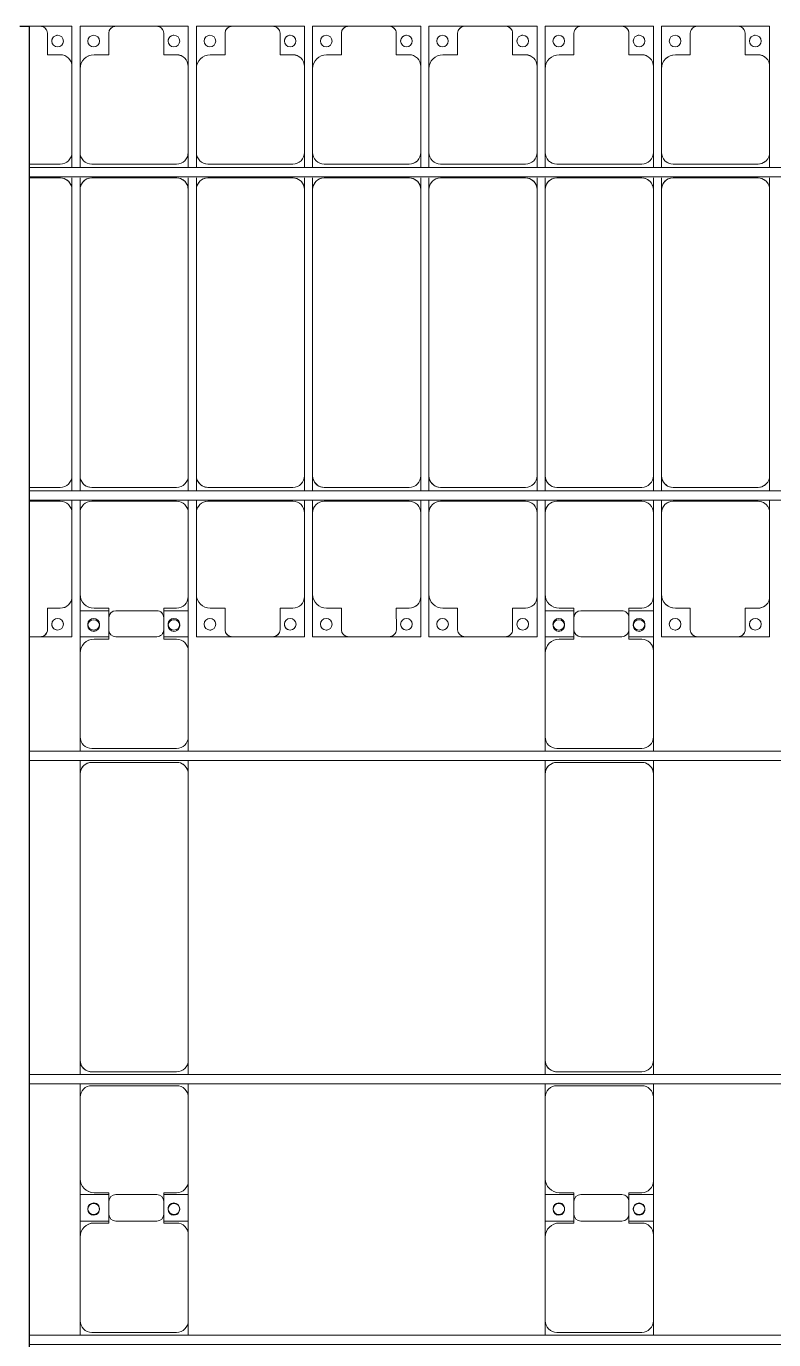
# Model space of a CAD drawing. Header units: millimetres. Extents: x -496478 to -186190, y -204059 to -87354.
# Drawn here: x -451205 to -447992, y -115994 to -110347 of the extents above; entities that cross this region are included whole.
import ezdxf

# ---------------------------------------------------------------- set-up
doc = ezdxf.new("R2010")
doc.units = ezdxf.units.MM
for name, color, linetype, lineweight in [('A-DETL-MBND', 5, 'Continuous', 9), ('A-GENM', 13, 'Continuous', 9), ('S-BEAM', 12, 'Continuous', 9)]:
    doc.layers.add(name, color=color, linetype=linetype, lineweight=lineweight)

# ---------------------------------------------------------------- blocks, each defined once
blk = doc.blocks.new('Dầm C52 - Dầm C52-24915-BỐ TRÍ KHUNG KẾT CẤU BÈ PIN 01')
at = {"layer": 'S-BEAM', "color": 1}
for p, q in [((67450.1, 20), (73410.1, 20)), ((73410.1, -20), (67450.1, -20))]:
    blk.add_line(p, q, dxfattribs=at)
blk = doc.blocks.new('Dai phao do pin - DẢI PHAO ĐỠ PIN-V100-BỐ TRÍ KHUNG KẾT CẤU BÈ PIN 01')
at = {"layer": 'A-DETL-MBND', "color": 8}
for p, q in [((65968, 241.6), (66029.7, 241.6)), ((66389.7, 241.6), (66029.7, 241.6)), ((66389.7, 241.6), (66572.2, 241.6)), ((66457.8, 241.6), (66640.3, 241.6)), ((66457.8, 118.2), (66457.8, 241.6)), ((66572.2, 241.6), (66572.2, 118.2)), ((66990.3, 241.6), (66640.3, 241.6)), ((66990.3, 241.6), (67048, 241.6)), ((67088, 241.6), (67149.7, 241.6)), ((68380.3, 241.6), (67149.7, 241.6)), ((68380.3, 241.6), (68438, 241.6)), ((68478, 241.6), (68539.7, 241.6)), ((68899.7, 241.6), (68539.7, 241.6)), ((68899.7, 241.6), (69082.2, 241.6)), ((69082.2, 241.6), (69082.2, 118.2)), ((65979.7, 191.6), (65979.7, -173.4)), ((66449.7, 118.2), (66449.7, 181.6)), ((66580.3, 181.6), (66580.3, 118.2)), ((67040.3, -173.4), (67040.3, 191.6)), ((67099.7, 191.6), (67099.7, -173.4)), ((68430.3, -173.4), (68430.3, 191.6)), ((68489.7, 191.6), (68489.7, -173.4)), ((68959.7, 118.2), (68959.7, 181.6)), ((66542.2, 118.2), (66449.7, 118.2)), ((66580.3, 118.2), (66487.8, 118.2)), ((69052.2, 118.2), (68959.7, 118.2)), ((66457.8, 88.2), (66457.8, -88.2)), ((66572.2, -88.2), (66572.2, 88.2)), ((69082.2, -88.2), (69082.2, 88.2)), ((66449.7, -173.4), (66449.7, -118.2)), ((66449.7, -118.2), (66542.2, -118.2)), ((66457.8, -223.4), (66457.8, -118.2)), ((66487.8, -118.2), (66580.3, -118.2)), ((66572.2, -118.2), (66572.2, -223.4)), ((66580.3, -118.2), (66580.3, -173.4)), ((68959.7, -173.4), (68959.7, -118.2)), ((68959.7, -118.2), (69052.2, -118.2)), ((69082.2, -118.2), (69082.2, -223.4)), ((66029.7, -223.4), (65968, -223.4)), ((66029.7, -223.4), (66399.7, -223.4)), ((66572.2, -223.4), (66399.7, -223.4)), ((66630.3, -223.4), (66457.8, -223.4)), ((66630.3, -223.4), (66990.3, -223.4)), ((67048, -223.4), (66990.3, -223.4)), ((67149.7, -223.4), (67088, -223.4)), ((67149.7, -223.4), (68380.3, -223.4)), ((68438, -223.4), (68380.3, -223.4)), ((68539.7, -223.4), (68478, -223.4)), ((68539.7, -223.4), (68909.7, -223.4)), ((69082.2, -223.4), (68909.7, -223.4))]:
    blk.add_line(p, q, dxfattribs=at)
for centre, radius, start, end in [((66029.7, 191.6), 50, 90, 180), ((66029.7, 191.6), 50, 135, 180), ((66389.7, 181.6), 60, 0, 90), ((66640.3, 181.6), 60, 90, 180), ((66990.3, 191.6), 50, 0, 90), ((66990.3, 191.6), 50, 0, 45), ((67149.7, 191.6), 50, 90, 180), ((67149.7, 191.6), 50, 105, 150), ((68380.3, 191.6), 50, 0, 90), ((68380.3, 191.6), 50, 15, 90), ((68539.7, 191.6), 50, 90, 180), ((68539.7, 191.6), 50, 135, 180), ((68899.7, 181.6), 60, 0, 90), ((66389.7, 181.6), 60, 0, 45), ((66508.6, 183.2), 25, 0, 180), ((66508.6, 183.2), 25, 180, 0), ((66511.4, 183.2), 25, 0, 180), ((66511.4, 183.2), 25, 180, 0), ((66511.4, 183.2), 25, 180, 195), ((66640.3, 181.6), 60, 135, 180), ((67149.7, 191.6), 50, 165, 180), ((68899.7, 181.6), 60, 0, 45), ((69018.6, 183.2), 25, 0, 180), ((69018.6, 183.2), 25, 180, 360), ((66487.8, 88.2), 30, 90, 180), ((66542.2, 88.2), 30, 360, 90), ((69052.2, 88.2), 30, 0, 90), ((66487.8, -88.2), 30, 180, 270), ((66542.2, -88.2), 30, 270, 360), ((69052.2, -88.2), 30, 270, 0), ((66508.6, -161.8), 25, 0, 180), ((66508.6, -161.8), 25, 180, 0), ((66511.4, -161.8), 25, 0, 180), ((66511.4, -161.8), 25, 120, 180), ((66511.4, -161.8), 25, 180, 360), ((66511.4, -161.8), 25, 75, 105), ((66508.6, -161.8), 25, 75, 90), ((66508.6, -161.8), 25, 30, 45), ((66508.6, -161.8), 25, 0, 15), ((69018.6, -161.8), 25, 0, 180), ((69018.6, -161.8), 25, 180, 0), ((69018.6, -161.8), 25, 60, 90), ((69018.6, -161.8), 25, 30, 45), ((69018.6, -161.8), 25, 0, 15), ((66029.7, -173.4), 50, 180, 270), ((66029.7, -173.4), 50, 180, 225), ((66399.7, -173.4), 50, 270, 0), ((66399.7, -173.4), 50, 315, 0), ((66630.3, -173.4), 50, 180, 270), ((66630.3, -173.4), 50, 180, 225), ((66990.3, -173.4), 50, 270, 0), ((66990.3, -173.4), 50, 315, 360), ((67149.7, -173.4), 50, 180, 270), ((67149.7, -173.4), 50, 180, 270), ((68380.3, -173.4), 50, 270, 0), ((68380.3, -173.4), 50, 285, 0), ((68539.7, -173.4), 50, 180, 270), ((68539.7, -173.4), 50, 180, 225), ((68909.7, -173.4), 50, 270, 360), ((68909.7, -173.4), 50, 315, 360)]:
    blk.add_arc(centre, radius, start, end, dxfattribs=at)
blk = doc.blocks.new('Dai phao do pin - DẢI PHAO ĐỠ PIN-V101-BỐ TRÍ KHUNG KẾT CẤU BÈ PIN 01')
at = {"layer": 'A-DETL-MBND', "color": 8}
for p, q in [((65968, 241.6), (66029.7, 241.6)), ((66389.7, 241.6), (66029.7, 241.6)), ((66389.7, 241.6), (66572.2, 241.6)), ((66457.8, 241.6), (66640.3, 241.6)), ((66457.8, 118.2), (66457.8, 241.6)), ((66572.2, 241.6), (66572.2, 118.2)), ((66990.3, 241.6), (66640.3, 241.6)), ((66990.3, 241.6), (67048, 241.6)), ((67088, 241.6), (67149.7, 241.6)), ((68380.3, 241.6), (67149.7, 241.6)), ((68380.3, 241.6), (68438, 241.6)), ((68478, 241.6), (68539.7, 241.6)), ((68899.7, 241.6), (68539.7, 241.6)), ((68899.7, 241.6), (69082.2, 241.6)), ((69082.2, 241.6), (69082.2, 118.2)), ((65979.7, 191.6), (65979.7, -173.4)), ((66449.7, 118.2), (66449.7, 181.6)), ((66580.3, 181.6), (66580.3, 118.2)), ((67040.3, -173.4), (67040.3, 191.6)), ((67099.7, 191.6), (67099.7, -173.4)), ((68430.3, -173.4), (68430.3, 191.6)), ((68489.7, 191.6), (68489.7, -173.4)), ((68959.7, 118.2), (68959.7, 181.6)), ((66542.2, 118.2), (66449.7, 118.2)), ((66580.3, 118.2), (66487.8, 118.2)), ((69052.2, 118.2), (68959.7, 118.2)), ((66457.8, 88.2), (66457.8, -88.2)), ((66572.2, -88.2), (66572.2, 88.2)), ((69082.2, -88.2), (69082.2, 88.2)), ((66449.7, -173.4), (66449.7, -118.2)), ((66449.7, -118.2), (66542.2, -118.2)), ((66457.8, -223.4), (66457.8, -118.2)), ((66487.8, -118.2), (66580.3, -118.2)), ((66572.2, -118.2), (66572.2, -223.4)), ((66580.3, -118.2), (66580.3, -173.4)), ((68959.7, -173.4), (68959.7, -118.2)), ((68959.7, -118.2), (69052.2, -118.2)), ((69082.2, -118.2), (69082.2, -223.4)), ((66029.7, -223.4), (65968, -223.4)), ((66029.7, -223.4), (66399.7, -223.4)), ((66572.2, -223.4), (66399.7, -223.4)), ((66630.3, -223.4), (66457.8, -223.4)), ((66630.3, -223.4), (66990.3, -223.4)), ((67048, -223.4), (66990.3, -223.4)), ((67149.7, -223.4), (67088, -223.4)), ((67149.7, -223.4), (68380.3, -223.4)), ((68438, -223.4), (68380.3, -223.4)), ((68539.7, -223.4), (68478, -223.4)), ((68539.7, -223.4), (68909.7, -223.4)), ((69082.2, -223.4), (68909.7, -223.4))]:
    blk.add_line(p, q, dxfattribs=at)
for centre, radius, start, end in [((66029.7, 191.6), 50, 90, 180), ((66029.7, 191.6), 50, 135, 180), ((66389.7, 181.6), 60, 0, 90), ((66640.3, 181.6), 60, 90, 180), ((66990.3, 191.6), 50, 0, 90), ((66990.3, 191.6), 50, 0, 45), ((67149.7, 191.6), 50, 90, 180), ((67149.7, 191.6), 50, 105, 150), ((68380.3, 191.6), 50, 0, 90), ((68380.3, 191.6), 50, 15, 90), ((68539.7, 191.6), 50, 90, 180), ((68539.7, 191.6), 50, 135, 180), ((68899.7, 181.6), 60, 0, 90), ((66389.7, 181.6), 60, 0, 45), ((66508.6, 183.2), 25, 0, 180), ((66508.6, 183.2), 25, 180, 0), ((66511.4, 183.2), 25, 0, 180), ((66511.4, 183.2), 25, 180, 0), ((66511.4, 183.2), 25, 180, 195), ((66640.3, 181.6), 60, 135, 180), ((67149.7, 191.6), 50, 165, 180), ((68899.7, 181.6), 60, 0, 45), ((69018.6, 183.2), 25, 0, 180), ((69018.6, 183.2), 25, 180, 360), ((66487.8, 88.2), 30, 90, 180), ((66542.2, 88.2), 30, 360, 90), ((69052.2, 88.2), 30, 0, 90), ((66487.8, -88.2), 30, 180, 270), ((66542.2, -88.2), 30, 270, 360), ((69052.2, -88.2), 30, 270, 0), ((66508.6, -161.8), 25, 0, 180), ((66508.6, -161.8), 25, 180, 0), ((66511.4, -161.8), 25, 0, 180), ((66511.4, -161.8), 25, 120, 180), ((66511.4, -161.8), 25, 180, 360), ((66511.4, -161.8), 25, 75, 105), ((66508.6, -161.8), 25, 75, 90), ((66508.6, -161.8), 25, 30, 45), ((66508.6, -161.8), 25, 0, 15), ((69018.6, -161.8), 25, 0, 180), ((69018.6, -161.8), 25, 180, 0), ((69018.6, -161.8), 25, 60, 90), ((69018.6, -161.8), 25, 30, 45), ((69018.6, -161.8), 25, 0, 15), ((66029.7, -173.4), 50, 180, 270), ((66029.7, -173.4), 50, 180, 225), ((66399.7, -173.4), 50, 270, 0), ((66399.7, -173.4), 50, 315, 0), ((66630.3, -173.4), 50, 180, 270), ((66630.3, -173.4), 50, 180, 225), ((66990.3, -173.4), 50, 270, 0), ((66990.3, -173.4), 50, 315, 360), ((67149.7, -173.4), 50, 180, 270), ((67149.7, -173.4), 50, 180, 270), ((68380.3, -173.4), 50, 270, 0), ((68380.3, -173.4), 50, 285, 0), ((68539.7, -173.4), 50, 180, 270), ((68539.7, -173.4), 50, 180, 225), ((68909.7, -173.4), 50, 270, 360), ((68909.7, -173.4), 50, 315, 360)]:
    blk.add_arc(centre, radius, start, end, dxfattribs=at)
blk = doc.blocks.new('Dải phao đi lại kèm đỡ invester - DẢI PHAO ĐI LẠI-V120-BỐ TRÍ KHUNG KẾT CẤU BÈ PIN 01')
at = {"layer": 'A-DETL-MBND', "color": 8}
for p, q in [((13588.2, 1312.2), (13540, 1312.2)), ((13588.2, 1312.2), (13723.4, 1312.2)), ((13723.4, 1312.2), (13588.2, 1312.2)), ((13723.4, 1312.2), (13723.4, 1139.7)), ((13758.4, 1312.2), (13911.8, 1312.2)), ((13758.4, 1129.7), (13758.4, 1312.2)), ((13911.8, 1312.2), (13758.4, 1312.2)), ((14088.2, 1312.2), (13911.8, 1312.2)), ((14088.2, 1312.2), (14223.4, 1312.2)), ((14223.4, 1312.2), (14088.2, 1312.2)), ((14223.4, 1312.2), (14223.4, 1139.7)), ((14258.4, 1312.2), (14411.8, 1312.2)), ((14258.4, 1129.7), (14258.4, 1312.2)), ((14411.8, 1312.2), (14258.4, 1312.2)), ((14588.2, 1312.2), (14411.8, 1312.2)), ((14588.2, 1312.2), (14723.4, 1312.2)), ((14723.4, 1312.2), (14588.2, 1312.2)), ((14723.4, 1312.2), (14723.4, 1139.7)), ((14758.4, 1312.2), (14911.8, 1312.2)), ((14758.4, 1129.7), (14758.4, 1312.2)), ((14911.8, 1312.2), (14758.4, 1312.2)), ((15088.2, 1312.2), (14911.8, 1312.2)), ((15088.2, 1312.2), (15223.4, 1312.2)), ((15223.4, 1312.2), (15088.2, 1312.2)), ((15223.4, 1312.2), (15223.4, 1139.7)), ((15258.4, 1312.2), (15411.8, 1312.2)), ((15258.4, 1129.7), (15258.4, 1312.2)), ((15411.8, 1312.2), (15258.4, 1312.2)), ((15588.2, 1312.2), (15411.8, 1312.2)), ((15588.2, 1312.2), (15723.4, 1312.2)), ((15723.4, 1312.2), (15588.2, 1312.2)), ((15723.4, 1312.2), (15723.4, 1139.7)), ((15758.4, 1312.2), (15911.8, 1312.2)), ((15758.4, 1129.7), (15758.4, 1312.2)), ((15911.8, 1312.2), (15758.4, 1312.2)), ((16088.2, 1312.2), (15911.8, 1312.2)), ((16088.2, 1312.2), (16223.4, 1312.2)), ((16223.4, 1312.2), (16088.2, 1312.2)), ((16223.4, 1312.2), (16223.4, 1139.7)), ((16258.4, 1312.2), (16411.8, 1312.2)), ((16258.4, 1129.7), (16258.4, 1312.2)), ((16411.8, 1312.2), (16258.4, 1312.2)), ((16588.2, 1312.2), (16411.8, 1312.2)), ((16588.2, 1312.2), (16723.4, 1312.2)), ((16723.4, 1312.2), (16588.2, 1312.2)), ((16723.4, 1312.2), (16723.4, 1139.7)), ((13618.2, 1189.7), (13618.2, 1282.2)), ((13881.8, 1282.2), (13881.8, 1189.7)), ((14118.2, 1189.7), (14118.2, 1282.2)), ((14381.8, 1282.2), (14381.8, 1189.7)), ((14618.2, 1189.7), (14618.2, 1282.2)), ((14881.8, 1282.2), (14881.8, 1189.7)), ((15118.2, 1189.7), (15118.2, 1282.2)), ((15381.8, 1282.2), (15381.8, 1189.7)), ((15618.2, 1189.7), (15618.2, 1282.2)), ((15881.8, 1282.2), (15881.8, 1189.7)), ((16118.2, 1189.7), (16118.2, 1282.2)), ((16381.8, 1282.2), (16381.8, 1189.7)), ((16618.2, 1189.7), (16618.2, 1282.2)), ((13673.4, 1189.7), (13618.2, 1189.7)), ((13881.8, 1189.7), (13818.4, 1189.7)), ((14173.4, 1189.7), (14118.2, 1189.7)), ((14381.8, 1189.7), (14318.4, 1189.7)), ((14673.4, 1189.7), (14618.2, 1189.7)), ((14881.8, 1189.7), (14818.4, 1189.7)), ((15173.4, 1189.7), (15118.2, 1189.7)), ((15381.8, 1189.7), (15318.4, 1189.7)), ((15673.4, 1189.7), (15618.2, 1189.7)), ((15881.8, 1189.7), (15818.4, 1189.7)), ((16173.4, 1189.7), (16118.2, 1189.7)), ((16381.8, 1189.7), (16318.4, 1189.7)), ((16673.4, 1189.7), (16618.2, 1189.7)), ((13723.4, 769.7), (13723.4, 1139.7)), ((13758.4, 1129.7), (13758.4, 769.7)), ((14223.4, 769.7), (14223.4, 1139.7)), ((14258.4, 1129.7), (14258.4, 769.7)), ((14723.4, 769.7), (14723.4, 1139.7)), ((14758.4, 1129.7), (14758.4, 769.7)), ((15223.4, 769.7), (15223.4, 1139.7)), ((15258.4, 1129.7), (15258.4, 769.7)), ((15723.4, 769.7), (15723.4, 1139.7)), ((15758.4, 1129.7), (15758.4, 769.7)), ((16223.4, 769.7), (16223.4, 1139.7)), ((16258.4, 1129.7), (16258.4, 769.7)), ((16723.4, 769.7), (16723.4, 1139.7)), ((13723.4, 769.7), (13723.4, 705.3)), ((13758.4, 705.3), (13758.4, 769.7)), ((14223.4, 769.7), (14223.4, 705.3)), ((14258.4, 705.3), (14258.4, 769.7)), ((14723.4, 769.7), (14723.4, 705.3)), ((14758.4, 705.3), (14758.4, 769.7)), ((15223.4, 769.7), (15223.4, 705.3)), ((15258.4, 705.3), (15258.4, 769.7)), ((15723.4, 769.7), (15723.4, 705.3)), ((15758.4, 705.3), (15758.4, 769.7)), ((16223.4, 769.7), (16223.4, 705.3)), ((16258.4, 705.3), (16258.4, 769.7)), ((16723.4, 769.7), (16723.4, 705.3)), ((13540, 719.7), (13673.4, 719.7)), ((13808.4, 719.7), (14173.4, 719.7)), ((14308.4, 719.7), (14673.4, 719.7)), ((14808.4, 719.7), (15173.4, 719.7)), ((15308.4, 719.7), (15673.4, 719.7)), ((15808.4, 719.7), (16173.4, 719.7)), ((16308.4, 719.7), (16673.4, 719.7)), ((13673.4, 660.3), (13540, 660.3)), ((13723.4, 660.2), (13723.4, 610.3)), ((13758.4, 610.3), (13758.4, 660.2)), ((14173.4, 660.3), (13808.4, 660.3)), ((14223.4, 660.2), (14223.4, 610.3)), ((14258.4, 610.3), (14258.4, 660.2)), ((14673.4, 660.3), (14308.4, 660.3)), ((14723.4, 660.2), (14723.4, 610.3)), ((14758.4, 610.3), (14758.4, 660.2)), ((15173.4, 660.3), (14808.4, 660.3)), ((15223.4, 660.2), (15223.4, 610.3)), ((15258.4, 610.3), (15258.4, 660.2)), ((15673.4, 660.3), (15308.4, 660.3)), ((15723.4, 660.2), (15723.4, 610.3)), ((15758.4, 610.3), (15758.4, 660.2)), ((16173.4, 660.3), (15808.4, 660.3)), ((16223.4, 660.2), (16223.4, 610.3)), ((16258.4, 610.3), (16258.4, 660.2)), ((16673.4, 660.3), (16308.4, 660.3)), ((16723.4, 660.2), (16723.4, 610.3)), ((13723.4, -620.3), (13723.4, 610.3)), ((13758.4, 610.3), (13758.4, -620.3)), ((14223.4, -620.3), (14223.4, 610.3)), ((14258.4, 610.3), (14258.4, -620.3)), ((14723.4, -620.3), (14723.4, 610.3)), ((14758.4, 610.3), (14758.4, -620.3)), ((15223.4, -620.3), (15223.4, 610.3)), ((15258.4, 610.3), (15258.4, -620.3)), ((15723.4, -620.3), (15723.4, 610.3)), ((15758.4, 610.3), (15758.4, -620.3)), ((16223.4, -620.3), (16223.4, 610.3)), ((16258.4, 610.3), (16258.4, -620.3)), ((16723.4, -620.3), (16723.4, 610.3)), ((13723.4, -620.3), (13723.4, -684.7)), ((13758.4, -684.7), (13758.4, -620.3)), ((14223.4, -620.3), (14223.4, -684.7)), ((14258.4, -684.7), (14258.4, -620.3)), ((14723.4, -620.3), (14723.4, -684.7)), ((14758.4, -684.7), (14758.4, -620.3)), ((15223.4, -620.3), (15223.4, -684.7)), ((15258.4, -684.7), (15258.4, -620.3)), ((15723.4, -620.3), (15723.4, -684.7)), ((15758.4, -684.7), (15758.4, -620.3)), ((16223.4, -620.3), (16223.4, -684.7)), ((16258.4, -684.7), (16258.4, -620.3)), ((16723.4, -620.3), (16723.4, -684.7)), ((13540, -670.3), (13673.4, -670.3)), ((13808.4, -670.3), (14173.4, -670.3)), ((14308.4, -670.3), (14673.4, -670.3)), ((14808.4, -670.3), (15173.4, -670.3)), ((15308.4, -670.3), (15673.4, -670.3)), ((15808.4, -670.3), (16173.4, -670.3)), ((16308.4, -670.3), (16673.4, -670.3)), ((13673.4, -729.7), (13540, -729.7)), ((13723.4, -724.7), (13723.4, -779.7)), ((13758.4, -779.7), (13758.4, -724.7)), ((14173.4, -729.7), (13808.4, -729.7)), ((14223.4, -724.7), (14223.4, -779.7)), ((14258.4, -779.7), (14258.4, -724.7)), ((14673.4, -729.7), (14308.4, -729.7)), ((14723.4, -724.7), (14723.4, -779.7)), ((14758.4, -779.7), (14758.4, -724.7)), ((15173.4, -729.7), (14808.4, -729.7)), ((15223.4, -724.7), (15223.4, -779.7)), ((15258.4, -779.7), (15258.4, -724.7)), ((15673.4, -729.7), (15308.4, -729.7)), ((15723.4, -724.7), (15723.4, -779.7)), ((15758.4, -779.7), (15758.4, -724.7)), ((16173.4, -729.7), (15808.4, -729.7)), ((16223.4, -724.7), (16223.4, -779.7)), ((16258.4, -779.7), (16258.4, -724.7)), ((16673.4, -729.7), (16308.4, -729.7)), ((16723.4, -724.7), (16723.4, -779.7)), ((13723.4, -1139.7), (13723.4, -779.7)), ((13758.4, -779.7), (13758.4, -1129.7)), ((14223.4, -1139.7), (14223.4, -779.7)), ((14258.4, -779.7), (14258.4, -1129.7)), ((14723.4, -1139.7), (14723.4, -779.7)), ((14758.4, -779.7), (14758.4, -1129.7)), ((15223.4, -1139.7), (15223.4, -779.7)), ((15258.4, -779.7), (15258.4, -1129.7)), ((15723.4, -1139.7), (15723.4, -779.7)), ((15758.4, -779.7), (15758.4, -1129.7)), ((16223.4, -1139.7), (16223.4, -779.7)), ((16258.4, -779.7), (16258.4, -1129.7)), ((16723.4, -1139.7), (16723.4, -779.7)), ((13723.4, -1139.7), (13723.4, -1312.2)), ((13758.4, -1312.2), (13758.4, -1129.7)), ((14223.4, -1139.7), (14223.4, -1312.2)), ((14258.4, -1312.2), (14258.4, -1129.7)), ((14723.4, -1139.7), (14723.4, -1312.2)), ((14758.4, -1312.2), (14758.4, -1129.7)), ((15223.4, -1139.7), (15223.4, -1312.2)), ((15258.4, -1312.2), (15258.4, -1129.7)), ((15723.4, -1139.7), (15723.4, -1312.2)), ((15758.4, -1312.2), (15758.4, -1129.7)), ((16223.4, -1139.7), (16223.4, -1312.2)), ((16258.4, -1312.2), (16258.4, -1129.7)), ((16723.4, -1139.7), (16723.4, -1312.2)), ((13618.2, -1282.2), (13618.2, -1189.7)), ((13618.2, -1189.7), (13673.4, -1189.7)), ((13818.4, -1189.7), (13881.8, -1189.7)), ((13881.8, -1189.7), (13881.8, -1282.2)), ((14118.2, -1282.2), (14118.2, -1189.7)), ((14118.2, -1189.7), (14173.4, -1189.7)), ((14318.4, -1189.7), (14381.8, -1189.7)), ((14381.8, -1189.7), (14381.8, -1282.2)), ((14618.2, -1282.2), (14618.2, -1189.7)), ((14618.2, -1189.7), (14673.4, -1189.7)), ((14818.4, -1189.7), (14881.8, -1189.7)), ((14881.8, -1189.7), (14881.8, -1282.2)), ((15118.2, -1282.2), (15118.2, -1189.7)), ((15118.2, -1189.7), (15173.4, -1189.7)), ((15318.4, -1189.7), (15381.8, -1189.7)), ((15381.8, -1189.7), (15381.8, -1282.2)), ((15618.2, -1282.2), (15618.2, -1189.7)), ((15618.2, -1189.7), (15673.4, -1189.7)), ((15818.4, -1189.7), (15881.8, -1189.7)), ((15881.8, -1189.7), (15881.8, -1282.2)), ((16118.2, -1282.2), (16118.2, -1189.7)), ((16118.2, -1189.7), (16173.4, -1189.7)), ((16318.4, -1189.7), (16381.8, -1189.7)), ((16381.8, -1189.7), (16381.8, -1282.2)), ((16618.2, -1282.2), (16618.2, -1189.7)), ((16618.2, -1189.7), (16673.4, -1189.7)), ((13540, -1312.2), (13588.2, -1312.2)), ((13723.4, -1312.2), (13588.2, -1312.2)), ((13588.2, -1312.2), (13723.4, -1312.2)), ((13881.8, -1312.2), (13758.4, -1312.2)), ((13911.8, -1312.2), (14088.2, -1312.2)), ((14223.4, -1312.2), (14118.2, -1312.2)), ((14411.8, -1312.2), (14258.4, -1312.2)), ((14258.4, -1312.2), (14411.8, -1312.2)), ((14411.8, -1312.2), (14588.2, -1312.2)), ((14723.4, -1312.2), (14588.2, -1312.2)), ((14588.2, -1312.2), (14723.4, -1312.2)), ((14911.8, -1312.2), (14758.4, -1312.2)), ((14758.4, -1312.2), (14911.8, -1312.2)), ((14911.8, -1312.2), (15088.2, -1312.2)), ((15223.4, -1312.2), (15088.2, -1312.2)), ((15088.2, -1312.2), (15223.4, -1312.2)), ((15411.8, -1312.2), (15258.4, -1312.2)), ((15258.4, -1312.2), (15411.8, -1312.2)), ((15411.8, -1312.2), (15588.2, -1312.2)), ((15723.4, -1312.2), (15588.2, -1312.2)), ((15588.2, -1312.2), (15723.4, -1312.2)), ((15881.8, -1312.2), (15758.4, -1312.2)), ((15911.8, -1312.2), (16088.2, -1312.2)), ((16223.4, -1312.2), (16118.2, -1312.2)), ((16411.8, -1312.2), (16258.4, -1312.2)), ((16258.4, -1312.2), (16411.8, -1312.2)), ((16411.8, -1312.2), (16588.2, -1312.2)), ((16723.4, -1312.2), (16588.2, -1312.2)), ((16588.2, -1312.2), (16723.4, -1312.2))]:
    blk.add_line(p, q, dxfattribs=at)
for centre, radius, start, end in [((13588.2, 1282.2), 30, 0, 90), ((13588.2, 1282.2), 30, 75, 90), ((13588.2, 1282.2), 30, 15, 90), ((13588.2, 1282.2), 30, 75, 90), ((13911.8, 1282.2), 30, 90, 180), ((13911.8, 1282.2), 30, 90, 165), ((13911.8, 1282.2), 30, 90, 105), ((13911.8, 1282.2), 30, 90, 105), ((14088.2, 1282.2), 30, 0, 90), ((14088.2, 1282.2), 30, 75, 90), ((14088.2, 1282.2), 30, 15, 90), ((14088.2, 1282.2), 30, 75, 90), ((14411.8, 1282.2), 30, 90, 180), ((14411.8, 1282.2), 30, 90, 165), ((14411.8, 1282.2), 30, 90, 105), ((14411.8, 1282.2), 30, 90, 105), ((14588.2, 1282.2), 30, 0, 90), ((14588.2, 1282.2), 30, 75, 90), ((14588.2, 1282.2), 30, 15, 90), ((14588.2, 1282.2), 30, 75, 90), ((14911.8, 1282.2), 30, 90, 180), ((14911.8, 1282.2), 30, 90, 165), ((14911.8, 1282.2), 30, 90, 105), ((14911.8, 1282.2), 30, 90, 105), ((15088.2, 1282.2), 30, 360, 90), ((15088.2, 1282.2), 30, 75, 90), ((15088.2, 1282.2), 30, 15, 90), ((15088.2, 1282.2), 30, 75, 90), ((15411.8, 1282.2), 30, 90, 180), ((15411.8, 1282.2), 30, 90, 165), ((15411.8, 1282.2), 30, 90, 105), ((15411.8, 1282.2), 30, 90, 105), ((15588.2, 1282.2), 30, 360, 90), ((15588.2, 1282.2), 30, 75, 90), ((15588.2, 1282.2), 30, 15, 90), ((15588.2, 1282.2), 30, 75, 90), ((15911.8, 1282.2), 30, 90, 180), ((15911.8, 1282.2), 30, 90, 165), ((15911.8, 1282.2), 30, 90, 105), ((15911.8, 1282.2), 30, 90, 105), ((16088.2, 1282.2), 30, 360, 90), ((16088.2, 1282.2), 30, 75, 90), ((16088.2, 1282.2), 30, 15, 90), ((16088.2, 1282.2), 30, 75, 90), ((16411.8, 1282.2), 30, 90, 180), ((16411.8, 1282.2), 30, 90, 165), ((16411.8, 1282.2), 30, 90, 105), ((16411.8, 1282.2), 30, 90, 105), ((16588.2, 1282.2), 30, 0, 90), ((16588.2, 1282.2), 30, 75, 90), ((16588.2, 1282.2), 30, 15, 90), ((16588.2, 1282.2), 30, 75, 90), ((13661.8, 1248.6), 25, 90, 270), ((13661.8, 1248.6), 25, 150, 180), ((13661.8, 1248.6), 25, 120, 135), ((13661.8, 1248.6), 25, 90, 105), ((13661.8, 1248.6), 25, 270, 90), ((13816.8, 1248.6), 25, 90, 270), ((13816.8, 1248.6), 25, 270, 90), ((14161.8, 1248.6), 25, 90, 270), ((14161.8, 1248.6), 25, 150, 180), ((14161.8, 1248.6), 25, 120, 135), ((14161.8, 1248.6), 25, 90, 105), ((14161.8, 1248.6), 25, 270, 90), ((14316.8, 1248.6), 25, 90, 270), ((14316.8, 1248.6), 25, 270, 90), ((14661.8, 1248.6), 25, 90, 270), ((14661.8, 1248.6), 25, 150, 180), ((14661.8, 1248.6), 25, 120, 135), ((14661.8, 1248.6), 25, 90, 105), ((14661.8, 1248.6), 25, 270, 90), ((14816.8, 1248.6), 25, 90, 270), ((14816.8, 1248.6), 25, 270, 90), ((15161.8, 1248.6), 25, 90, 270), ((15161.8, 1248.6), 25, 150, 180), ((15161.8, 1248.6), 25, 120, 135), ((15161.8, 1248.6), 25, 90, 105), ((15161.8, 1248.6), 25, 270, 90), ((15316.8, 1248.6), 25, 90, 270), ((15316.8, 1248.6), 25, 270, 90), ((15661.8, 1248.6), 25, 90, 270), ((15661.8, 1248.6), 25, 150, 180), ((15661.8, 1248.6), 25, 120, 135), ((15661.8, 1248.6), 25, 90, 105), ((15661.8, 1248.6), 25, 270, 90), ((15816.8, 1248.6), 25, 90, 270), ((15816.8, 1248.6), 25, 270, 90), ((16161.8, 1248.6), 25, 90, 270), ((16161.8, 1248.6), 25, 150, 180), ((16161.8, 1248.6), 25, 120, 135), ((16161.8, 1248.6), 25, 90, 105), ((16161.8, 1248.6), 25, 270, 90), ((16316.8, 1248.6), 25, 90, 270), ((16316.8, 1248.6), 25, 270, 90), ((16661.8, 1248.6), 25, 90, 270), ((16661.8, 1248.6), 25, 150, 180), ((16661.8, 1248.6), 25, 120, 135), ((16661.8, 1248.6), 25, 90, 105), ((16661.8, 1248.6), 25, 270, 90), ((13673.4, 1139.7), 50, 360, 90), ((13673.4, 1139.7), 50, 45, 90), ((13818.4, 1129.7), 60, 90, 180), ((13818.4, 1129.7), 60, 90, 135), ((14173.4, 1139.7), 50, 0, 90), ((14173.4, 1139.7), 50, 45, 90), ((14318.4, 1129.7), 60, 90, 180), ((14318.4, 1129.7), 60, 90, 135), ((14673.4, 1139.7), 50, 0, 90), ((14673.4, 1139.7), 50, 45, 90), ((14818.4, 1129.7), 60, 90, 180), ((14818.4, 1129.7), 60, 90, 135), ((15173.4, 1139.7), 50, 360, 90), ((15173.4, 1139.7), 50, 45, 90), ((15318.4, 1129.7), 60, 90, 180), ((15318.4, 1129.7), 60, 90, 135), ((15673.4, 1139.7), 50, 0, 90), ((15673.4, 1139.7), 50, 45, 90), ((15818.4, 1129.7), 60, 90, 180), ((15818.4, 1129.7), 60, 90, 135), ((16173.4, 1139.7), 50, 0, 90), ((16173.4, 1139.7), 50, 45, 90), ((16318.4, 1129.7), 60, 90, 180), ((16318.4, 1129.7), 60, 90, 135), ((16673.4, 1139.7), 50, 360, 90), ((16673.4, 1139.7), 50, 51.72, 90), ((13673.4, 769.7), 50, 270, 360), ((13673.4, 769.7), 50, 270, 315), ((13808.4, 769.7), 50, 180, 270), ((13808.4, 769.7), 50, 225, 270), ((14173.4, 769.7), 50, 270, 0), ((14173.4, 769.7), 50, 270, 315), ((14308.4, 769.7), 50, 180, 270), ((14308.4, 769.7), 50, 225, 270), ((14673.4, 769.7), 50, 270, 0), ((14673.4, 769.7), 50, 270, 315), ((14808.4, 769.7), 50, 180, 270), ((14808.4, 769.7), 50, 225, 270), ((15173.4, 769.7), 50, 270, 360), ((15173.4, 769.7), 50, 270, 315), ((15308.4, 769.7), 50, 180, 270), ((15308.4, 769.7), 50, 225, 270), ((15673.4, 769.7), 50, 270, 0), ((15673.4, 769.7), 50, 270, 315), ((15808.4, 769.7), 50, 180, 270), ((15808.4, 769.7), 50, 225, 270), ((16173.4, 769.7), 50, 270, 0), ((16173.4, 769.7), 50, 270, 315), ((16308.4, 769.7), 50, 180, 270), ((16308.4, 769.7), 50, 225, 270), ((16673.4, 769.7), 50, 270, 0), ((16673.4, 769.7), 50, 270, 308.2714), ((13673.4, 610.3), 50, 360, 90), ((13673.4, 610.3), 50, 15, 89.276), ((13808.4, 610.3), 50, 90, 180), ((13808.4, 610.3), 50, 105, 180), ((14173.4, 610.3), 50, 360, 90), ((14173.4, 610.3), 50, 15, 89.2177), ((14308.4, 610.3), 50, 90, 180), ((14308.4, 610.3), 50, 105.26, 180), ((14673.4, 610.3), 50, 360, 90), ((14673.4, 610.3), 50, 15, 89.1594), ((14808.4, 610.3), 50, 90, 180), ((14808.4, 610.3), 50, 105, 180), ((15173.4, 610.3), 50, 360, 90), ((15173.4, 610.3), 50, 15, 89.1011), ((15308.4, 610.3), 50, 90, 180), ((15308.4, 610.3), 50, 105, 180), ((15673.4, 610.3), 50, 0, 90), ((15673.4, 610.3), 50, 15, 89.0429), ((15808.4, 610.3), 50, 90, 180), ((15808.4, 610.3), 50, 105, 180), ((16173.4, 610.3), 50, 0, 90), ((16173.4, 610.3), 50, 15, 88.9846), ((16308.4, 610.3), 50, 90, 180), ((16308.4, 610.3), 50, 105, 180), ((16673.4, 610.3), 50, 360, 90), ((16673.4, 610.3), 50, 51.7302, 88.9263), ((16673.4, 610.3), 50, 15, 45), ((13673.4, -620.3), 50, 270, 0), ((13673.4, -620.3), 50, 270, 0), ((13808.4, -620.3), 50, 180, 270), ((14173.4, -620.3), 50, 270, 0), ((14173.4, -620.3), 50, 270, 0), ((14308.4, -620.3), 50, 180, 270), ((14673.4, -620.3), 50, 270, 0), ((14673.4, -620.3), 50, 270, 0), ((14808.4, -620.3), 50, 180, 270), ((15173.4, -620.3), 50, 270, 360), ((15173.4, -620.3), 50, 270, 360), ((15308.4, -620.3), 50, 180, 270), ((15673.4, -620.3), 50, 270, 360), ((15673.4, -620.3), 50, 270, 360), ((15808.4, -620.3), 50, 180, 270), ((16173.4, -620.3), 50, 270, 0), ((16173.4, -620.3), 50, 270, 0), ((16308.4, -620.3), 50, 180, 270), ((16673.4, -620.3), 50, 270, 360), ((16673.4, -620.3), 50, 315, 360), ((13808.4, -620.3), 50, 195, 270), ((14308.4, -620.3), 50, 195, 254.7181), ((14308.4, -620.3), 50, 255, 270), ((14808.4, -620.3), 50, 195, 270), ((15308.4, -620.3), 50, 195, 270), ((15808.4, -620.3), 50, 195, 270), ((16308.4, -620.3), 50, 195, 270), ((16673.4, -620.3), 50, 270, 308.2447), ((13673.4, -779.7), 50, 360, 90), ((13673.4, -779.7), 50, 45, 90), ((13808.4, -779.7), 50, 90, 180), ((13808.4, -779.7), 50, 90, 135), ((14173.4, -779.7), 50, 360, 90), ((14173.4, -779.7), 50, 45, 90), ((14308.4, -779.7), 50, 90, 180), ((14308.4, -779.7), 50, 90, 135), ((14673.4, -779.7), 50, 360, 90), ((14673.4, -779.7), 50, 45, 90), ((14808.4, -779.7), 50, 90, 180), ((14808.4, -779.7), 50, 90, 135), ((15173.4, -779.7), 50, 360, 90), ((15173.4, -779.7), 50, 45, 90), ((15308.4, -779.7), 50, 90, 180), ((15308.4, -779.7), 50, 90, 135), ((15673.4, -779.7), 50, 360, 90), ((15673.4, -779.7), 50, 45, 90), ((15808.4, -779.7), 50, 90, 180), ((15808.4, -779.7), 50, 90, 135), ((16173.4, -779.7), 50, 360, 90), ((16173.4, -779.7), 50, 45, 90), ((16308.4, -779.7), 50, 90, 180), ((16308.4, -779.7), 50, 90, 135), ((16673.4, -779.7), 50, 360, 90), ((16673.4, -779.7), 50, 51.7568, 90), ((13673.4, -1139.7), 50, 270, 360), ((13673.4, -1139.7), 50, 270, 315), ((13818.4, -1129.7), 60, 180, 270), ((13818.4, -1129.7), 60, 225, 270), ((14173.4, -1139.7), 50, 270, 360), ((14173.4, -1139.7), 50, 270, 315), ((14318.4, -1129.7), 60, 180, 270), ((14318.4, -1129.7), 60, 225, 270), ((14673.4, -1139.7), 50, 270, 360), ((14673.4, -1139.7), 50, 270, 315), ((14818.4, -1129.7), 60, 180, 270), ((14818.4, -1129.7), 60, 225, 270), ((15173.4, -1139.7), 50, 270, 360), ((15173.4, -1139.7), 50, 270, 315), ((15318.4, -1129.7), 60, 180, 270), ((15318.4, -1129.7), 60, 225, 270), ((15673.4, -1139.7), 50, 270, 360), ((15673.4, -1139.7), 50, 270, 315), ((15818.4, -1129.7), 60, 180, 270), ((15818.4, -1129.7), 60, 225, 270), ((16173.4, -1139.7), 50, 270, 360), ((16173.4, -1139.7), 50, 270, 315), ((16318.4, -1129.7), 60, 180, 270), ((16318.4, -1129.7), 60, 225, 270), ((16673.4, -1139.7), 50, 270, 360), ((16673.4, -1139.7), 50, 270, 308.2348), ((13661.8, -1258.6), 25, 90, 270), ((13661.8, -1258.6), 25, 270, 90), ((13816.8, -1258.6), 25, 90, 270), ((13816.8, -1258.6), 25, 270, 90), ((14161.8, -1258.6), 25, 90, 270), ((14161.8, -1258.6), 25, 270, 90), ((14316.8, -1258.6), 25, 90, 270), ((14316.8, -1258.6), 25, 270, 90), ((14661.8, -1258.6), 25, 90, 270), ((14661.8, -1258.6), 25, 270, 90), ((14816.8, -1258.6), 25, 90, 270), ((14816.8, -1258.6), 25, 270, 90), ((15161.8, -1258.6), 25, 90, 270), ((15161.8, -1258.6), 25, 270, 90), ((15316.8, -1258.6), 25, 90, 270), ((15316.8, -1258.6), 25, 270, 90), ((15661.8, -1258.6), 25, 90, 270), ((15661.8, -1258.6), 25, 270, 90), ((15816.8, -1258.6), 25, 90, 270), ((15816.8, -1258.6), 25, 270, 90), ((16161.8, -1258.6), 25, 90, 270), ((16161.8, -1258.6), 25, 270, 90), ((16316.8, -1258.6), 25, 90, 270), ((16316.8, -1258.6), 25, 270, 90), ((16661.8, -1258.6), 25, 90, 270), ((16661.8, -1258.6), 25, 270, 90), ((13588.2, -1282.2), 30, 270, 0), ((13588.2, -1282.2), 30, 270, 345), ((13588.2, -1282.2), 30, 315, 330), ((13588.2, -1282.2), 30, 315, 330), ((13661.8, -1258.6), 25, 165, 270), ((13661.8, -1258.6), 25, 0, 15), ((13816.8, -1258.6), 25, 270, 285), ((13911.8, -1282.2), 30, 180, 270), ((14088.2, -1282.2), 30, 270, 0), ((14161.8, -1258.6), 25, 165, 270), ((14316.8, -1258.6), 25, 165, 180), ((14316.8, -1258.6), 25, 270, 285), ((14411.8, -1282.2), 30, 180, 270), ((14411.8, -1282.2), 30, 195, 270), ((14588.2, -1282.2), 30, 270, 0), ((14588.2, -1282.2), 30, 270, 345), ((14588.2, -1282.2), 30, 315, 330), ((14588.2, -1282.2), 30, 315, 330), ((14661.8, -1258.6), 25, 165, 270), ((14661.8, -1258.6), 25, 360, 15), ((14816.8, -1258.6), 25, 165, 180), ((14816.8, -1258.6), 25, 270, 285), ((14911.8, -1282.2), 30, 180, 270), ((14911.8, -1282.2), 30, 195, 270), ((15088.2, -1282.2), 30, 270, 0), ((15088.2, -1282.2), 30, 270, 345), ((15088.2, -1282.2), 30, 315, 330), ((15088.2, -1282.2), 30, 315, 330), ((15161.8, -1258.6), 25, 165, 270), ((15161.8, -1258.6), 25, 360, 15), ((15316.8, -1258.6), 25, 165, 180), ((15316.8, -1258.6), 25, 270, 285), ((15411.8, -1282.2), 30, 180, 270), ((15411.8, -1282.2), 30, 195, 270), ((15588.2, -1282.2), 30, 270, 0), ((15588.2, -1282.2), 30, 270, 345), ((15588.2, -1282.2), 30, 315, 330), ((15588.2, -1282.2), 30, 315, 330), ((15661.8, -1258.6), 25, 165, 270), ((15661.8, -1258.6), 25, 360, 15), ((15816.8, -1258.6), 25, 270, 285), ((15911.8, -1282.2), 30, 180, 270), ((16088.2, -1282.2), 30, 270, 360), ((16161.8, -1258.6), 25, 165, 270), ((16316.8, -1258.6), 25, 165, 180), ((16316.8, -1258.6), 25, 270, 285), ((16411.8, -1282.2), 30, 180, 270), ((16411.8, -1282.2), 30, 195, 270), ((16588.2, -1282.2), 30, 270, 0), ((16588.2, -1282.2), 30, 270, 345), ((16588.2, -1282.2), 30, 315, 330), ((16588.2, -1282.2), 30, 315, 330), ((16661.8, -1258.6), 25, 165, 270), ((16661.8, -1258.6), 25, 0, 15), ((13588.2, -1282.2), 30, 270, 285), ((13588.2, -1282.2), 30, 270, 285), ((14411.8, -1282.2), 30, 255, 270), ((14411.8, -1282.2), 30, 255, 270), ((14588.2, -1282.2), 30, 270, 285), ((14588.2, -1282.2), 30, 270, 285), ((14911.8, -1282.2), 30, 255, 270), ((14911.8, -1282.2), 30, 255, 270), ((15088.2, -1282.2), 30, 270, 285), ((15088.2, -1282.2), 30, 270, 285), ((15411.8, -1282.2), 30, 255, 270), ((15411.8, -1282.2), 30, 255, 270), ((15588.2, -1282.2), 30, 270, 285), ((15588.2, -1282.2), 30, 270, 285), ((16411.8, -1282.2), 30, 255, 270), ((16411.8, -1282.2), 30, 255, 270), ((16588.2, -1282.2), 30, 270, 285), ((16588.2, -1282.2), 30, 270, 285)]:
    blk.add_arc(centre, radius, start, end, dxfattribs=at)
blk = doc.blocks.new('Dầm C52 - Hộp 40x60-25668-BỐ TRÍ KHUNG KẾT CẤU BÈ PIN 01')
at = {"layer": 'S-BEAM', "color": 3, "lineweight": 25}
for p, q in [((37704.457606, 20), (37704.457606, -20)), ((37704.457606, -20), (-37704.457606, -20))]:
    blk.add_line(p, q, dxfattribs=at)
blk = doc.blocks.new('HOBANMONG_BEPIN 1_rvt-1-BỐ TRÍ KHUNG KẾT CẤU BÈ PIN 01')
at = {"layer": 'A-GENM', "lineweight": 9}
for name, p, rotation in [('Dải phao đi lại kèm đỡ invester - DẢI PHAO ĐI LẠI-V120-BỐ TRÍ KHUNG KẾT CẤU BÈ PIN 01', (-464732.5, -111659.3), 0.0007586099545854), ('Dai phao do pin - DẢI PHAO ĐỠ PIN-V101-BỐ TRÍ KHUNG KẾT CẤU BÈ PIN 01', (-450731.5, -181941.8), 90.00075860989342), ('Dai phao do pin - DẢI PHAO ĐỠ PIN-V100-BỐ TRÍ KHUNG KẾT CẤU BÈ PIN 01', (-448731.5, -181941.8), 90.00075860989342)]:
    blk.add_blockref(name, p, dxfattribs=dict(at, rotation=rotation))
at = {"layer": 'S-BEAM', "lineweight": 9}
for name, p, rotation in [('Dầm C52 - Hộp 40x60-25668-BỐ TRÍ KHUNG KẾT CẤU BÈ PIN 01', (-451212, -148051.4), 90.00075860989166), ('Dầm C52 - Dầm C52-24915-BỐ TRÍ KHUNG KẾT CẤU BÈ PIN 01', (-377782.4, -110972.9), 180.0007586094741), ('Dầm C52 - Dầm C52-24915-BỐ TRÍ KHUNG KẾT CẤU BÈ PIN 01', (-377782.4, -112362.9), 180.0007586094741), ('Dầm C52 - Dầm C52-24915-BỐ TRÍ KHUNG KẾT CẤU BÈ PIN 01', (-377782.3, -113482.9), 180.0007586094741), ('Dầm C52 - Dầm C52-24915-BỐ TRÍ KHUNG KẾT CẤU BÈ PIN 01', (-377782.3, -114872.9), 180.0007586094741), ('Dầm C52 - Dầm C52-24915-BỐ TRÍ KHUNG KẾT CẤU BÈ PIN 01', (-377782.3, -115992.9), 180.0007586094741)]:
    blk.add_blockref(name, p, dxfattribs=dict(at, rotation=rotation))

msp = doc.modelspace()

# ---------------------------------------------------------------- block references
at = {"lineweight": 5}
msp.add_blockref('HOBANMONG_BEPIN 1_rvt-1-BỐ TRÍ KHUNG KẾT CẤU BÈ PIN 01', (0, 0), dxfattribs=at)

doc.saveas('drawing.dxf')
